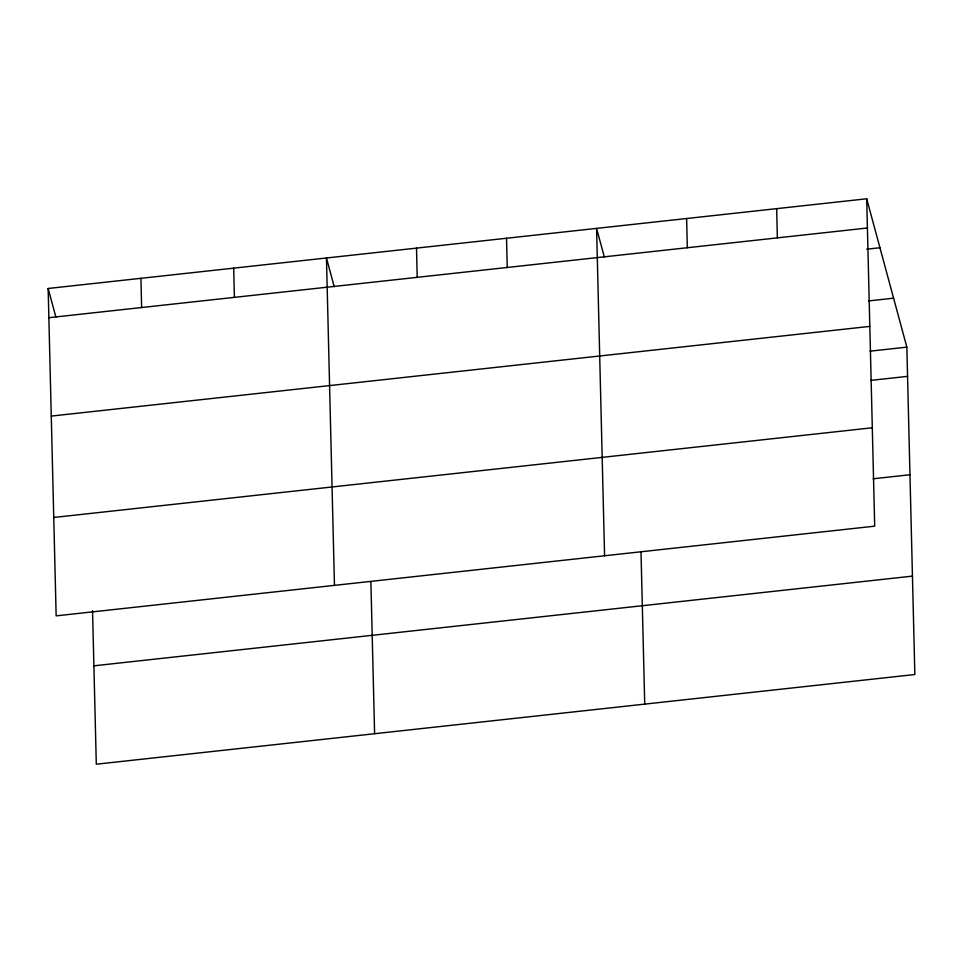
<?xml version="1.0" encoding="UTF-8"?>
<svg xmlns="http://www.w3.org/2000/svg" width="963" height="963" viewBox="0 0 963 963"><rect width="100%" height="100%" fill="white"/><g stroke="black" fill="none" stroke-linecap="round" stroke-linejoin="round"><path stroke-width="1.44" d="M866.7 198.787L874.705 526.171L56.155 615.863L48.15 288.479L866.7 198.787L906.845 347.137L914.85 674.521L96.3 764.213L92.544 610.65M48.86 317.694L867.422 228.002M866.664 249.2L879.953 247.744M868.506 300.938L893.604 298.181M51.268 416.088L869.818 326.397M869.95 351.182L906.845 347.137M870.66 380.397L907.567 376.352M53.747 517.468L872.297 427.777M873.068 478.792L909.963 474.747M93.893 665.818L912.443 576.127M604.379 257.181L596.579 228.387L604.583 555.771M334.245 286.781L326.457 257.988L334.462 585.372M48.15 288.479L55.938 317.284M776.66 208.658L777.37 237.873M686.619 218.529L687.329 247.744M641.009 552.052L644.729 704.109M506.538 238.258L507.248 267.473M416.498 248.117L417.208 277.332M370.887 581.652L374.607 733.71M233.684 268.159L234.406 297.362M140.923 278.319L141.633 307.534"/></g></svg>
